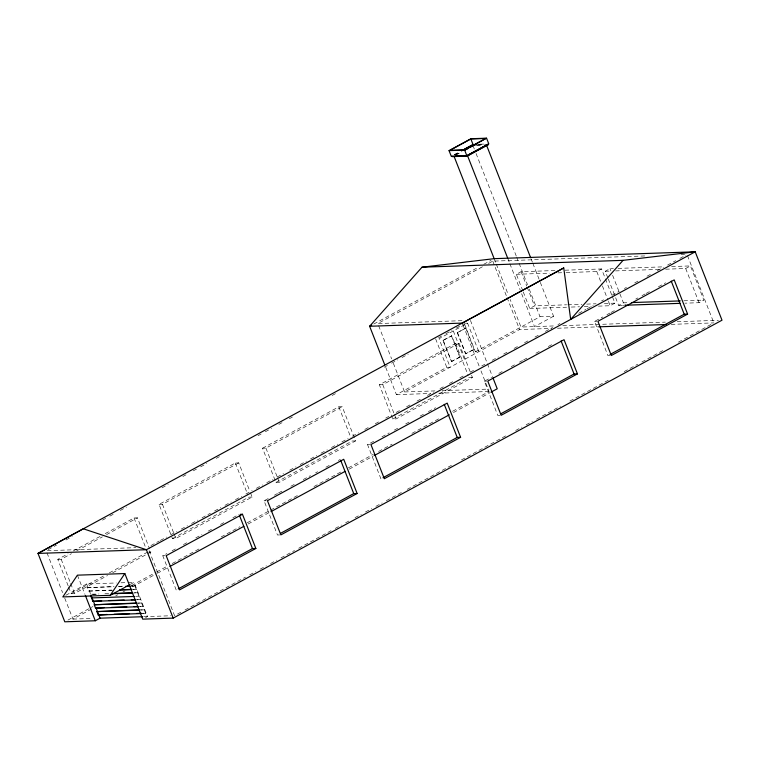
<?xml version="1.0" encoding="UTF-8"?>
<svg xmlns="http://www.w3.org/2000/svg" width="760" height="760" viewBox="0 0 760 760"><rect width="100%" height="100%" fill="white"/><g stroke="black" fill="none" stroke-linecap="round" stroke-linejoin="round"><path stroke-width="0.57" stroke-dasharray="3.8 2.85" d="M454.28 154.707L459.258 152M454.1 154.974L459.097 152.266M454.736 154.974L459.752 152.247M455.325 155.002L461.32 151.753M455.962 155.002L461.985 151.734M373.787 324.016L478.591 267.121M483.778 264.299L491.045 260.357M482.419 266.769L377.786 323.56L462.346 320.673M488.632 263.387L492.784 261.145L646.769 255.883M522.823 290.833L516.344 274.284L521.113 271.7L555.589 270.522M48.241 549.584L56.591 545.053M65.978 539.952L72.247 536.55M102.505 520.125L105.64 518.424M109.811 516.154L113.99 513.893M120.251 510.492L126.511 507.091M161.994 487.834L168.255 484.433M182.865 476.501L185.991 474.81M193.296 470.839L196.431 469.138M200.602 466.877L206.862 463.476M216.258 458.375L219.383 456.674M258.001 435.717L261.126 434.017M265.306 431.756L271.567 428.355M278.873 424.384L281.998 422.693M289.303 418.722L292.438 417.022M332.091 395.494L336.262 393.233M384.265 367.175L387.401 365.474M391.571 363.204L397.831 359.812M402.012 357.542L408.272 354.141M438.529 337.716L441.664 336.015M445.835 333.754L452.095 330.353M456.276 328.082L464.626 323.551M464.645 324.397L475.38 351.794L478.772 351.68L467.599 323.19L439.005 338.713L450.167 367.213L446.776 367.327L396.435 394.659L385.624 367.08M442.928 340.433L451.763 335.806L460.066 356.981L451.563 361.589L442.928 340.433L451.763 335.806M457.235 332.661L466.07 328.044L457.235 332.661L465.528 353.837L474.363 349.21L465.528 353.837M68.162 585.846L57.779 559.369L68.087 553.774M73.245 550.981L101.07 535.876M105.194 533.634L134.055 517.968L137.446 517.855L149.549 548.739M250.391 492.661L252.12 497.068L175.845 538.469L172.463 538.593L159.059 504.393L235.334 462.992L238.725 462.878L249.964 491.549M262.533 448.229L338.808 406.818L342.199 406.704L355.594 440.895L279.319 482.305L275.937 482.419L262.533 448.229L265.924 448.105L342.199 406.704M471.57 375.269L472.435 377.473L396.159 418.883L392.777 418.998L379.373 384.798L455.648 343.397L459.03 343.283L471.143 374.167M57.779 559.369L61.17 559.255L71.478 553.66M76.636 550.867L102.401 536.873M106.523 534.641L137.446 517.855M159.059 504.393L162.45 504.279L238.725 462.878M379.373 384.798L382.764 384.683L459.03 343.283M566.133 272.584L596.771 271.538L601.54 268.954L604.998 277.78M523.26 291.935L529.739 308.484L534.508 305.89L566.628 304.798M607.848 277.875L605.255 271.253L610.024 268.66L613.443 268.546M451.231 361.599L460.066 356.981M475.38 351.794L540.028 316.711L553.575 316.245L539.742 280.944M393.347 363.27L404.586 391.951L519.583 329.526L551.561 328.434M553.575 316.245L534.508 326.591L520.676 291.298M150.907 545.547L159.258 541.015M160.303 540.445L166.564 537.044M170.734 534.783L176.994 531.383M181.174 529.121L187.435 525.721M191.605 523.45L197.866 520.058M202.036 517.788L210.387 513.256M214.567 510.986L220.827 507.594M224.998 505.324L231.258 501.923M235.439 499.662L241.699 496.261M245.869 494L252.13 490.599M256.31 488.328L262.57 484.927M266.741 482.666L273.001 479.265M277.181 477.005L283.442 473.603M289.702 470.202L295.963 466.801M300.133 464.541L306.394 461.139M310.574 458.878L316.834 455.477M321.005 453.207L327.265 449.806M331.445 447.545L337.706 444.144M341.876 441.883L348.137 438.482M352.317 436.212L358.577 432.82M364.838 429.419L369.008 427.148M375.269 423.748L379.449 421.486M385.709 418.085L388.835 416.385M396.14 412.423L401.365 409.592M406.581 406.762L411.796 403.921M417.012 401.09L422.227 398.259M427.452 395.428L433.713 392.027M439.974 388.626L444.144 386.365M449.369 383.534L453.539 381.263M459.8 377.862L463.97 375.601M470.24 372.2L474.411 369.94M481.716 365.969L484.842 364.268M492.147 360.306L498.408 356.905M503.633 354.074L507.803 351.813M514.064 348.412L518.244 346.142M524.505 342.741L528.675 340.48M534.936 337.079L539.106 334.818M545.376 331.417L552.681 327.446M557.897 324.615L559.977 323.484M578.702 313.32L585.969 309.377M587.005 308.816L593.227 305.434M601.531 300.931L603.611 299.801M611.904 295.298L619.172 291.356M624.359 288.534L626.439 287.413M634.686 282.938L638.789 280.706M647.007 276.25L651.111 274.018M657.267 270.674L663.433 267.33M667.536 265.098L675.754 260.642M679.858 258.409L686.014 255.065M65.826 595.289L86.649 583.984L116.289 582.967M68.59 586.948L71.184 593.569L104.168 575.662M109.326 572.859L147.459 552.159M172.463 538.593L248.738 497.183L252.12 497.068M275.937 482.419L352.212 441.019L355.594 440.895M392.777 418.998L469.043 377.587L472.435 377.473M71.184 593.569L74.575 593.446L107.559 575.548M112.708 572.745L150.85 552.045L149.986 549.841M112.565 590.273L88.853 591.081L87.514 587.66L114.076 586.511M598.386 306.137L610.175 305.738L614.935 303.145L612.341 296.533M88.853 591.081L111.862 590.054M665.656 269.192L685.691 268.508L690.46 265.915L703.855 300.115L699.086 302.698L684.95 303.183M615.638 297.72L618.659 305.444L623.428 302.86L629.128 302.66M176.196 589.978L162.792 555.788L166.915 553.546M172.073 550.753L176.196 548.511M183.407 544.597L188.556 541.804M195.776 537.88L201.96 534.527M208.145 531.164L213.294 528.371M220.514 524.457L224.637 522.215M232.883 517.74L239.067 514.387M279.727 534.926L277.466 535.002L264.072 500.811L270.256 497.448M274.379 495.216L277.466 493.534M278.502 492.974L282.625 490.742M290.871 486.267L294.994 484.025M303.24 479.55L310.45 475.637M315.609 472.834L317.67 471.713M325.916 467.238L330.04 464.997M338.285 460.522L340.347 459.401M380.94 478.838L367.545 444.638L373.73 441.284M381.976 436.81L389.187 432.887M394.345 430.094L398.468 427.851M405.678 423.938L410.837 421.144M420.109 416.109L424.232 413.867M428.355 411.625L435.575 407.712M500.042 415.33L497.781 415.406L484.386 381.216L491.596 377.302M498.817 373.388L503.965 370.585M511.185 366.671L515.308 364.43M519.431 362.197L522.519 360.515M523.554 359.955L527.668 357.713M535.914 353.238L540.037 351.006M548.283 346.531L552.406 344.29M610.194 355.537L607.933 355.613L594.538 321.423L602.784 316.948M606.908 314.706L609.995 313.025M611.031 312.464L615.153 310.232M623.399 305.757L625.461 304.637M635.769 299.041L637.83 297.92M641.953 295.678L645.04 294.006M646.076 293.445L650.199 291.203M658.445 286.729L665.656 282.815M130.264 584.431L134.073 582.359L147.478 616.559L145.568 617.595M67.925 620.103L92.948 606.528M131.518 585.589L155.496 572.575M156.541 572.005L168.007 565.782M172.178 563.521L201.362 547.675M221.169 536.921L239.932 526.737M247.228 522.775L299.354 494.484M313.947 486.561L343.14 470.715M348.346 467.884L373.369 454.309M378.575 451.478L392.131 444.115M411.939 433.371L441.123 417.525M452.589 411.293L489.079 391.495L479.997 368.324M64.743 598.149L72.96 619.106L93.803 607.781M115.701 595.897L117.781 594.767M122.996 591.936L125.077 590.805M132.373 586.843L156.351 573.828M157.396 573.268L168.862 567.036M248.083 524.029L269.981 512.154M349.201 469.148L373.179 456.123M453.454 412.556L489.934 392.749M131.385 586.159L135.413 585.779L130.673 585.941M132.725 589.579L136.762 589.2L133.2 589.323M134.064 593L138.101 592.619L134.539 592.743M139.441 596.039L135.404 596.419M136.743 599.839L140.78 599.459L137.218 599.583M138.082 603.26L142.12 602.88L137.38 603.041M139.422 606.679L143.459 606.299L139.897 606.423M140.761 610.1L144.799 609.719L140.059 609.881M142.101 613.519L146.138 613.139L142.585 613.263M180.832 612.237L174.572 615.628L149.074 550.553M185.003 609.966L245.508 577.135M249.679 574.864L255.94 571.472M260.11 569.202L266.37 565.801M270.541 563.54L276.801 560.139M280.972 557.878L294.528 550.515M298.699 548.255L331.037 530.698M335.207 528.438L341.468 525.036M345.638 522.775L348.773 521.075M355.024 517.674L361.285 514.283M365.455 512.012L371.716 508.62M375.887 506.35L382.147 502.958M386.317 500.688L403.009 491.634M407.18 489.364L452.038 465.015M461.424 459.923L506.274 435.575M515.66 430.483L521.92 427.082M526.091 424.821L532.351 421.42M536.522 419.159L560.51 406.134M569.905 401.033L609.539 379.525M624.14 371.592L637.697 364.23M641.877 361.969L663.774 350.075M678.385 342.152L712.804 323.466M479.892 144.2L484.348 144.048M477.669 144.514L484.548 144.286M477.318 145.018L482.961 144.818M476.416 145.625L480.928 145.464M681.121 254.714L684.674 254.59M565.012 270.199L601.54 268.954M618.013 268.394L664.534 266.808M671.602 266.56L690.46 265.915M516.344 274.284L549.642 273.153M557.887 272.868L564.956 272.631M605.255 271.253L610.964 271.054M615.524 270.902L659.765 269.392M567.815 304.76L581.951 304.276M586.663 304.114L596.087 303.791M604.333 303.506L614.935 303.145M683.829 300.798L703.855 300.115M529.739 308.484L566.58 307.22M571.292 307.059L579.538 306.784M584.25 306.622L591.318 306.375M618.659 305.444L624.359 305.254M465.348 323.266L467.599 323.19M594.538 321.423L596.799 321.347M553.365 325.954L520.961 327.056L510.15 299.478M562.789 325.631L665.37 322.126M677.169 321.727L718.457 320.312M557.489 328.234L598.947 326.819M671.203 324.358L713.849 322.895M484.386 381.216L486.637 381.14M404.586 391.951L435.081 390.906M442.12 390.668L489.022 389.072M396.435 394.659L430.445 393.49M438.653 393.214L489.079 391.495M367.545 444.638L369.806 444.562M264.072 500.811L266.332 500.736M47.338 550.677L135.964 547.646M148.589 552.121L150.85 552.045M162.792 555.788L165.053 555.712M121.039 582.806L126.968 582.606M128.145 582.568L134.073 582.359M118.816 586.35L122.379 586.226M87.514 587.66L113.601 586.767M118.341 586.606L123.082 586.444M91.855 594.197L98.971 593.959M104.899 593.76L109.639 593.598M92.568 594.415L98.496 594.216M72.96 619.106L91.808 618.459M143.925 616.683L171.038 615.752M687.477 255.616L713.412 321.793M685.691 268.508L699.086 302.698M610.024 268.66L610.888 270.873M612.617 275.281L623.428 302.86M608.285 278.977L615.201 296.618M605.425 278.882L611.914 295.431M596.771 271.538L601.958 284.781M602.395 285.883L608.01 300.219M608.447 301.321L610.175 305.738M531.097 258.885L532.399 262.2M532.827 263.302L539.315 279.841M473.024 145.739L474.325 149.045M476.055 153.463L516.258 256.044M516.686 257.146L527.497 284.715M529.226 289.132L540.028 316.711M521.113 271.7L526.727 286.035M527.164 287.137L534.508 305.89M507.708 258.21L509.438 262.618M509.875 263.72L520.248 290.197M494.161 258.666L495.89 263.084M496.318 264.185L508.421 295.07M492.784 261.145L506.616 296.438M507.043 297.54L519.583 329.526M470.43 320.397L492.48 376.656M465.728 328.054L474.022 349.229M463.144 325.308L479.57 367.222M457.567 332.652L465.87 353.827M453.302 330.952L464.464 359.442M455.648 343.397L468.179 375.383M451.43 335.815L459.724 356.991M443.27 340.413L451.563 361.589M435.613 338.827L446.776 367.327M378.651 325.764L391.618 358.863M382.764 384.683L394.003 413.364M394.43 414.466L396.159 418.883M338.808 406.818L351.348 438.805M265.924 448.105L277.162 476.786M277.59 477.888L279.319 482.305M235.334 462.992L247.874 494.978M162.45 504.279L173.689 532.959M174.116 534.061L175.845 538.469M134.055 517.968L145.73 547.751M134.938 586.045L136.277 589.466M137.617 592.885L140.305 599.716M141.645 603.136L142.984 606.556M144.324 609.976L145.663 613.396M86.649 583.984L90.677 594.244M77.415 575.168L84.911 594.292M61.17 559.255L70.252 582.417M70.68 583.519L74.575 593.446M47.016 552.919L62.577 592.629"/><path stroke-width="1.14" d="M124.839 573.553L77.415 575.168L62.814 596.923L110.238 595.298L124.839 573.553L142.709 619.144L173.195 618.108L722 320.197L695.2 251.807L494.161 258.666L421.999 267.206L369.635 326.268L384.759 364.876M146.48 549.717L38 553.413L83.267 528.77L146.395 549.717L695.2 251.807L623.038 260.348L570.674 319.399L563.739 267.957L38 553.413L64.799 621.803L95.285 620.768L100.054 618.174L142.737 616.721M563.739 267.957L462.279 323.104L369.635 326.268L371.706 325.137M449.055 150.632L470.981 138.728L486.561 138.196L488.803 143.897L466.868 155.8L451.288 156.332L449.055 150.632L464.635 150.1L486.561 138.196M470.849 138.975L449.873 150.357L464.778 149.853L485.754 138.463L470.849 138.975L473.081 144.675L476.52 144.552M464.246 149.292L473.214 144.428M463.087 150.09L473.081 144.675M463.771 150.071L472.805 145.169L475.057 145.093M464.997 150.1L468.008 148.466M471.019 146.822L473.024 145.739L472.805 145.169M455.544 155.942L467.01 155.553L487.986 144.162L488.205 144.732L467.229 156.123L452.323 156.626L452.105 156.056M465.253 155.705L467.505 155.629L486.581 145.274M242.459 514.264L166.184 555.674L179.578 589.864L255.854 548.464L242.459 514.264L240.198 514.349M90.535 595.356L92.881 601.341L101.65 600.799M110.238 595.298L129.314 584.953M138.234 606.717L95.561 608.181L94.221 604.76L136.192 603.079M169.907 566.475L243.922 526.3M271.026 511.584L345.04 471.409M374.224 455.563L449.284 414.817M490.979 392.179L497.23 388.787L492.907 377.758M95.561 608.181L104.329 607.639M140.923 613.558L98.239 615.02L96.9 611.6L138.871 609.919M98.239 615.02L107.017 614.469M178.258 588.857L252.472 548.577L255.854 548.464M280.563 533.33L353.742 493.601L357.133 493.487L343.729 459.287L267.453 500.697L280.858 534.888L357.133 493.487M383.002 477.717L457.216 437.427L460.608 437.313L447.203 403.123L370.927 444.524L384.332 478.714L460.608 437.313M500.878 413.734L574.056 374.005L577.448 373.891L564.043 339.701L487.768 381.102L501.172 415.292L577.448 373.891M609.995 354.492L684.209 314.212L687.6 314.099L674.196 279.898L597.92 321.309L611.325 355.499L687.6 314.099M485.916 144.809L488.205 144.732M421.999 267.206L623.038 260.348M631.408 302.584L680.295 300.912M625.499 305.216L680.238 303.344M598.947 326.819L666.463 324.52M125.457 586.369L130.197 586.207M120.156 589.769L132.012 589.361M119.681 590.026L131.537 589.627M113.202 593.475L132.173 592.828M111.539 593.769L132.876 593.047M134.216 596.457L91.542 597.92L92.017 597.664L93.014 600.229M108.765 600.552L124.184 600.029M131.29 599.783L136.03 599.621M92.881 601.341L135.555 599.878M94.221 604.76L136.895 603.297M111.444 607.392L126.863 606.869M133.969 606.622L137.531 606.499M96.9 611.6L139.574 610.137M114.123 614.232L129.542 613.709M136.657 613.462L141.398 613.301M671.241 281.115L684.209 314.212M486.352 144.704L530.67 257.783M561.089 340.917L574.056 374.005M467.505 155.629L507.708 258.21M467.01 155.553L467.229 156.123M464.635 150.1L466.868 155.8M453.957 156.085L494.161 258.666M444.248 404.339L457.216 437.427M340.774 460.512L353.742 493.601M239.495 515.489L252.472 548.577M146.395 549.717L173.195 618.108M91.01 595.099L91.675 596.809M93.356 601.084L94.696 604.494M96.035 607.914L98.382 613.899M98.714 614.755L100.054 618.174M85.348 595.394L95.285 620.768"/></g></svg>
